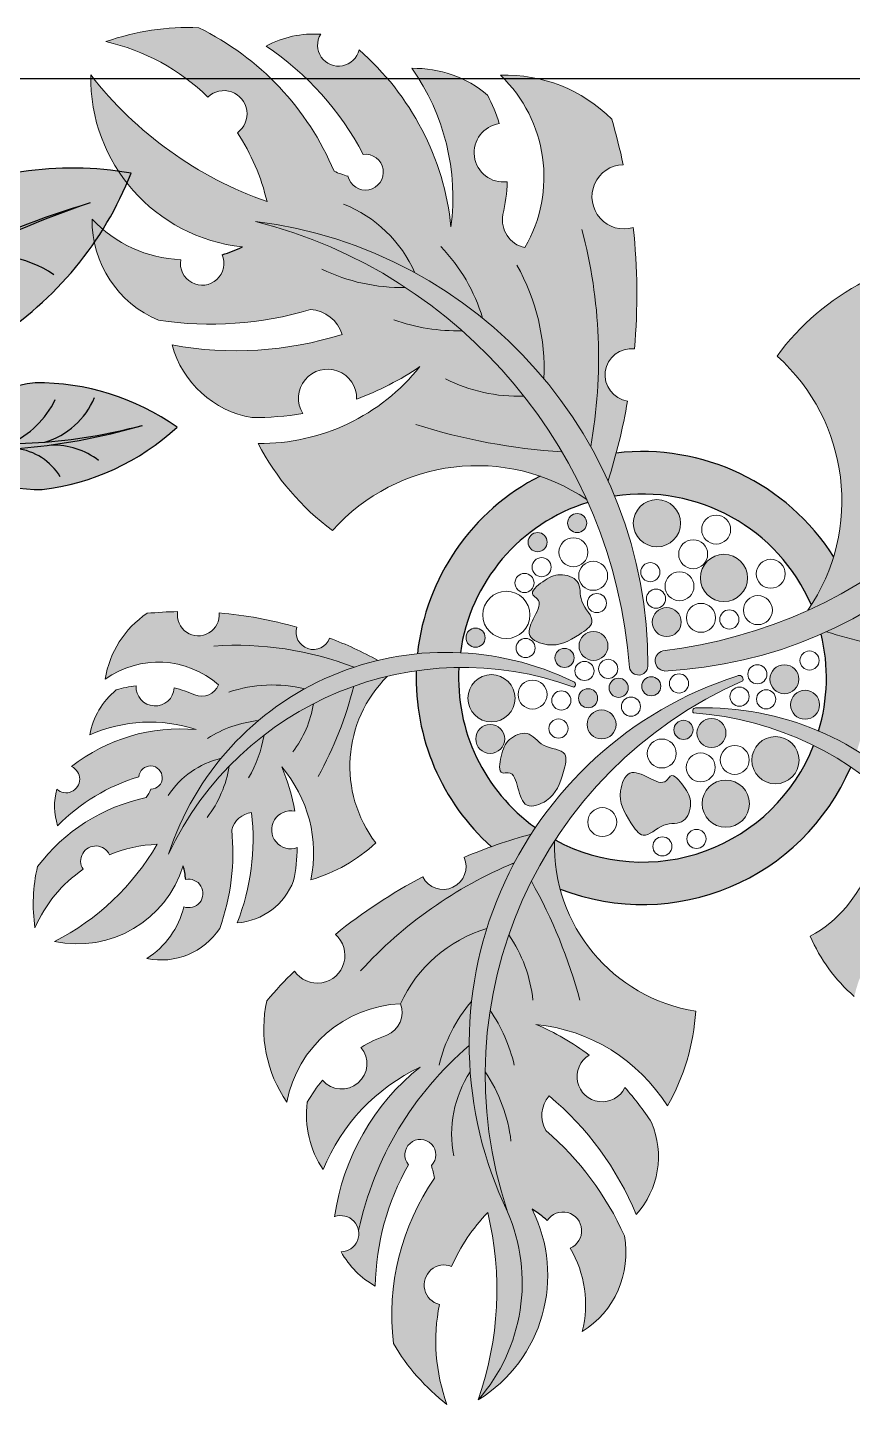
# Model space of a CAD drawing. Header units: inches. Extents: x 9636 to 21597, y -10243 to 557.
# Drawn here: x 14496.72 to 14515.52, y -8250.66 to -8219.3 of the extents above; entities that cross this region are included whole.
import ezdxf

# ---------------------------------------------------------------- set-up
doc = ezdxf.new("R2010")
doc.units = ezdxf.units.IN
doc.header["$MEASUREMENT"] = 0
doc.layers.add('estofado', color=7, linetype='Continuous', lineweight=25)
doc.layers.add('MESA', color=7, linetype='Continuous')

# ---------------------------------------------------------------- blocks, each defined once
blk = doc.blocks.new('FF')
at = {"layer": 'estofado', "ltscale": 0.1, "true_color": 0x939598}
h = blk.add_hatch(color=252, dxfattribs=at)
h.set_gradient(color1=(108, 164, 86), color2=(102, 154, 81), one_color=1, tint=0.46, name='CYLINDER')
h.paths.add_polyline_path([(14509.947, -8229.627, 0.033062), (14510.39, -8227.81, -0.981895), (14510.546, -8226.617, 0.048855), (14510.52, -8223.857, -1.138233), (14510.291, -8222.423, 0.018864), (14510.029, -8221.387, 0.208979), (14507.496, -8220.387, -0.346636), (14508.051, -8224.313, -0.42625), (14507.558, -8223.528, 0.04537), (14507.648, -8222.812, -0.994855), (14507.469, -8221.488, 0.044381), (14507.199, -8220.836, 0.18118), (14505.477, -8220.228, -0.18833), (14506.367, -8223.84, 0.191426), (14504.271, -8219.809, -1.174476), (14503.398, -8219.452, 0.140528), (14502.152, -8219.721, -0.125367), (14504.367, -8222.188, -2.245001), (14504.019, -8222.686, -0.031976), (14503.701, -8222.573, 0.181425), (14500.618, -8219.304, 0.094503), (14498.502, -8219.62, -0.138196), (14500.828, -8220.883, -1.074478), (14501.498, -8221.694, -0.088291), (14502.174, -8223.264, -0.144087), (14498.158, -8220.379, 0.388768), (14501.612, -8224.297, -0.041945), (14501.152, -8224.473, -1.340573), (14500.207, -8224.587, -0.196063), (14498.186, -8223.662, 0.307628), (14499.704, -8225.965, 0.111291), (14503.164, -8225.724, -0.314907), (14503.883, -8226.291, -0.122145), (14500.011, -8226.53, 0.291545), (14501.829, -8228.185, 0.043027), (14502.988, -8228.091, -1.339402), (14504.217, -8227.762, 0.060072), (14505.658, -8227.021, -0.231117), (14501.972, -8228.773, 0.11449), (14503.668, -8230.754, -0.376746), (14509.459, -8230.05, 0.228124), (14501.912, -8223.715, -0.2613)])
h = blk.add_hatch(color=252, dxfattribs=at)
h.set_gradient(color1=(108, 164, 86), color2=(79, 120, 63), one_color=1, tint=0.36, name='CYLINDER')
h.paths.add_polyline_path([(14518.828, -8226.278, -0.314907), (14518.261, -8226.997, -0.122145), (14518.022, -8223.125, 0.291545), (14516.367, -8224.943, 0.043027), (14516.461, -8226.102, -1.339402), (14516.789, -8227.331, 0.060072), (14517.531, -8228.772, -0.231117), (14515.778, -8225.086, 0.11449), (14513.798, -8226.782, -0.376746), (14514.502, -8232.573, 0.228124), (14520.837, -8225.026, -0.2613), (14514.925, -8233.06, 0.033062), (14516.742, -8233.504, -0.981895), (14517.934, -8233.66, 0.048855), (14520.695, -8233.634, -1.138233), (14522.129, -8233.405, 0.018864), (14523.164, -8233.143, 0.208979), (14524.165, -8230.609, -0.346636), (14520.239, -8231.164, -0.42625), (14521.024, -8230.672, 0.04537), (14521.74, -8230.762, -0.994855), (14523.064, -8230.582, 0.044381), (14523.716, -8230.313, 0.18118), (14524.324, -8228.591, -0.18833), (14520.711, -8229.481, 0.191426), (14524.742, -8227.385, -1.174476), (14525.1, -8226.512, 0.140528), (14524.83, -8225.266, -0.125367), (14522.363, -8227.48, -2.245001), (14521.866, -8227.133, -0.031976), (14521.979, -8226.815, 0.181425), (14525.248, -8223.731, 0.094503), (14524.931, -8221.616, -0.138196), (14523.669, -8223.941, -1.074478), (14522.858, -8224.612, -0.088291), (14521.288, -8225.288, -0.144087), (14524.173, -8221.272, 0.388768), (14520.255, -8224.726, -0.041945), (14520.079, -8224.266, -1.340573), (14519.964, -8223.321, -0.196063), (14520.89, -8221.3, 0.307628), (14518.587, -8222.817, 0.111291)])
h = blk.add_hatch(color=252, dxfattribs=at)
h.set_gradient(color1=(166, 115, 84), color2=(109, 75, 55), one_color=1, tint=0.32, name='INVCYLINDER')
h.paths.add_polyline_path([(14510.434, -8233.878, 0.872708), (14510.855, -8233.849, 0.378997), (14501.912, -8223.715, -0.322151)])
h = blk.add_hatch(color=252, dxfattribs=at)
h.set_gradient(color1=(166, 115, 84), color2=(109, 75, 55), one_color=1, tint=0.32, name='INVCYLINDER')
h.paths.add_polyline_path([(14520.837, -8225.026, -0.309503), (14511.194, -8233.497, 0.812635), (14511.223, -8233.956, 0.364481)])
h = blk.add_hatch(color=252, dxfattribs=at)
h.set_gradient(color1=(185, 193, 193), color2=(81, 92, 92), one_color=1, tint=0.34, name='CURVED')
h.paths.add_polyline_path([(14514.579, -8232.456, 0.06904), (14515.086, -8231.352, 0.288006), (14510.13, -8228.994, -0.011646), (14509.947, -8229.627, -0.009266), (14510.096, -8229.974, -0.341204)])
h = blk.add_hatch(color=252, dxfattribs=at)
h.set_gradient(color1=(185, 193, 193), color2=(81, 92, 92), one_color=1, tint=0.34, name='CURVED')
h.paths.add_polyline_path([(14509.488, -8230.114, 0.00155), (14509.459, -8230.05, 0.067559), (14508.396, -8229.517, 0.253608), (14505.602, -8233.563, -0.036817), (14506.58, -8233.539, -0.290631)])
h = blk.add_hatch(color=252, dxfattribs=at)
h.set_gradient(color1=(179, 165, 128), color2=(150, 134, 90), one_color=1, tint=0.47)
h.paths.add_polyline_path([(14510.534, -8230.477, -1), (14511.586, -8230.703, -1)])
h = blk.add_hatch(color=252, dxfattribs=at)
h.set_gradient(color1=(179, 165, 128), color2=(150, 134, 90), one_color=1, tint=0.47)
h.paths.add_polyline_path([(14509.028, -8230.54, 1), (14509.455, -8230.632, 1)])
h = blk.add_hatch(color=252, dxfattribs=at)
h.set_gradient(color1=(179, 165, 128), color2=(150, 134, 90), one_color=1, tint=0.47)
h.paths.add_polyline_path([(14508.128, -8230.975, 1), (14508.554, -8231.066, 1)])
h = blk.add_hatch(color=252, dxfattribs=at)
h.set_gradient(color1=(179, 165, 128), color2=(150, 134, 90), one_color=1, tint=0.47)
h.paths.add_polyline_path([(14512.061, -8231.723, 1), (14513.114, -8231.949, 1)])
h = blk.add_hatch(color=252, dxfattribs=at)
h.set_gradient(color1=(179, 165, 128), color2=(150, 134, 90), one_color=1, tint=0.47)
edge = h.paths.add_edge_path()
edge.add_spline(control_points=[(14508.271, -8232.713), (14508.192, -8232.871), (14508.034, -8233.19), (14508.717, -8233.461), (14509.157, -8233.22), (14509.743, -8232.823), (14509.254, -8232.412), (14509.359, -8231.874), (14508.818, -8231.707), (14508.508, -8231.869), (14508.118, -8232.182), (14508.452, -8232.356), (14508.349, -8232.559), (14508.271, -8232.713)], knot_values=[0, 0, 0, 0, 0.020201, 0.040881, 0.075874, 0.093984, 0.117931, 0.138882, 0.158108, 0.177537, 0.194687, 0.200618, 0.219249, 0.219249, 0.219249, 0.219249], degree=3, periodic=0)
h = blk.add_hatch(color=252, dxfattribs=at)
h.set_gradient(color1=(108, 164, 86), color2=(62, 94, 49), one_color=1, tint=0.28, name='CURVED')
h.paths.add_polyline_path([(14497.72, -8236.134, -1.174476), (14497.383, -8236.649, 0.140528), (14497.401, -8237.48, -0.125367), (14499.255, -8236.367, -2.245001), (14499.53, -8236.65, -0.031976), (14499.419, -8236.84, 0.181425), (14496.944, -8238.411, 0.094503), (14496.886, -8239.804, -0.138196), (14497.981, -8238.471, -1.074478), (14498.584, -8238.142, -0.088291), (14499.673, -8237.903, -0.144087), (14497.329, -8240.118, 0.388768), (14500.264, -8238.391, -0.041945), (14500.32, -8238.707, -1.340573), (14500.277, -8239.327, -0.196063), (14499.434, -8240.506, 0.307628), (14501.096, -8239.819, 0.111291), (14501.37, -8237.574, -0.314907), (14501.822, -8237.183, -0.122145), (14501.496, -8239.692, 0.291545), (14502.78, -8238.732, 0.043027), (14502.863, -8237.979, -1.339402), (14502.805, -8237.151, 0.060072), (14502.509, -8236.137, -0.231117), (14503.175, -8238.714, 0.11449), (14504.653, -8237.873, -0.376746), (14504.918, -8234.077, 0.228124), (14499.929, -8238.127, -0.2613), (14504.707, -8233.713, 0.033062), (14503.598, -8233.205, -0.981895), (14502.854, -8232.957, 0.048855), (14501.084, -8232.633, -1.138233), (14500.137, -8232.602, 0.018864), (14499.442, -8232.642, 0.208979), (14498.488, -8234.14, -0.346636), (14501.07, -8234.27, -0.42625), (14500.507, -8234.489, 0.04537), (14500.06, -8234.343, -0.994855), (14499.189, -8234.294, 0.044381), (14498.739, -8234.386, 0.18118), (14498.137, -8235.413, -0.18833), (14500.56, -8235.29, 0.191426)])
h = blk.add_hatch(color=252, dxfattribs=at)
h.set_gradient(color1=(179, 165, 128), color2=(150, 134, 90), one_color=1, tint=0.47)
h.paths.add_polyline_path([(14511.606, -8232.91, 1), (14510.96, -8232.772, 1)])
h = blk.add_hatch(color=252, dxfattribs=at)
h.set_gradient(color1=(179, 165, 128), color2=(150, 134, 90), one_color=1, tint=0.47)
h.paths.add_polyline_path([(14507.14, -8233.243, 1), (14506.713, -8233.151, 1)])
h = blk.add_hatch(color=252, dxfattribs=at)
h.set_gradient(color1=(179, 165, 128), color2=(150, 134, 90), one_color=1, tint=0.47)
h.paths.add_polyline_path([(14509.937, -8233.455, 1), (14509.291, -8233.316, 1)])
h = blk.add_hatch(color=252, dxfattribs=at)
h.set_gradient(color1=(185, 193, 193), color2=(81, 92, 92), one_color=1, tint=0.34, name='CURVED')
h.paths.add_polyline_path([(14514.925, -8233.06, -0.003321), (14514.801, -8233.115, -0.134103), (14514.745, -8235.323, -0.036923), (14515.617, -8235.772, 0.121396), (14515.827, -8233.312, -0.016535)])
h = blk.add_hatch(color=252, dxfattribs=at)
h.set_gradient(color1=(166, 115, 84), color2=(109, 75, 55), one_color=1, tint=0.32, name='INVCYLINDER')
h.paths.add_polyline_path([(14509.166, -8234.324, 0.529291), (14509.182, -8234.211, 0.456534), (14499.929, -8238.127, -0.387777)])
h = blk.add_hatch(color=252, dxfattribs=at)
h.set_gradient(color1=(179, 165, 128), color2=(150, 134, 90), one_color=1, tint=0.47)
h.paths.add_polyline_path([(14509.168, -8233.704, 1), (14508.741, -8233.612, 1)])
h = blk.add_hatch(color=252, dxfattribs=at)
h.set_gradient(color1=(179, 165, 128), color2=(150, 134, 90), one_color=1, tint=0.47)
h.paths.add_polyline_path([(14514.287, -8234.212, 1), (14513.641, -8234.074, 1)])
h = blk.add_hatch(color=252, dxfattribs=at)
h.set_gradient(color1=(185, 193, 193), color2=(81, 92, 92), one_color=1, tint=0.34, name='CURVED')
h.paths.add_polyline_path([(14506.546, -8233.877, 0.03292), (14505.575, -8233.952, 0.221446), (14507.287, -8237.958, -0.019377), (14508.19, -8237.673, -0.005069), (14508.289, -8237.524, -0.256969)])
h = blk.add_hatch(color=252, dxfattribs=at)
h.set_gradient(color1=(179, 165, 128), color2=(150, 134, 90), one_color=1, tint=0.47)
h.paths.add_polyline_path([(14507.815, -8234.69, 1), (14506.762, -8234.464, 1)])
h = blk.add_hatch(color=252, dxfattribs=at)
h.set_gradient(color1=(166, 115, 84), color2=(109, 75, 55), one_color=1, tint=0.32, name='INVCYLINDER')
h.paths.add_polyline_path([(14513.019, -8234.178, 0.726279), (14512.882, -8234.071, 0.000011), (14512.882, -8234.071, 0.454782), (14507.654, -8246.272, -0.387777)])
h = blk.add_hatch(color=252, dxfattribs=at)
h.set_gradient(color1=(179, 165, 128), color2=(150, 134, 90), one_color=1, tint=0.47)
h.paths.add_polyline_path([(14510.4, -8234.384, 1), (14509.974, -8234.293, 1)])
h = blk.add_hatch(color=252, dxfattribs=at)
h.set_gradient(color1=(179, 165, 128), color2=(150, 134, 90), one_color=1, tint=0.47)
h.paths.add_polyline_path([(14511.145, -8234.35, 1), (14510.718, -8234.259, 1)])
h = blk.add_hatch(color=252, dxfattribs=at)
h.set_gradient(color1=(179, 165, 128), color2=(150, 134, 90), one_color=1, tint=0.47)
h.paths.add_polyline_path([(14509.705, -8234.622, 1), (14509.278, -8234.531, 1)])
h = blk.add_hatch(color=252, dxfattribs=at)
h.set_gradient(color1=(179, 165, 128), color2=(150, 134, 90), one_color=1, tint=0.47)
h.paths.add_polyline_path([(14514.758, -8234.794, 1), (14514.113, -8234.656, 1)])
h = blk.add_hatch(color=252, dxfattribs=at)
h.set_gradient(color1=(166, 115, 84), color2=(109, 75, 55), one_color=1, tint=0.32, name='INVCYLINDER')
h.paths.add_polyline_path([(14518.758, -8242.165, 0.456534), (14511.925, -8234.799, 0.529291), (14511.893, -8234.909, -0.387777)])
h = blk.add_hatch(color=252, dxfattribs=at)
h.set_gradient(color1=(179, 165, 128), color2=(150, 134, 90), one_color=1, tint=0.47)
h.paths.add_polyline_path([(14510.121, -8235.243, 1), (14509.476, -8235.105, 1)])
h = blk.add_hatch(color=252, dxfattribs=at)
h.set_gradient(color1=(179, 165, 128), color2=(150, 134, 90), one_color=1, tint=0.47)
h.paths.add_polyline_path([(14511.877, -8235.343, 1), (14511.451, -8235.251, 1)])
h = blk.add_hatch(color=252, dxfattribs=at)
h.set_gradient(color1=(179, 165, 128), color2=(150, 134, 90), one_color=1, tint=0.47)
h.paths.add_polyline_path([(14512.625, -8235.437, 1), (14511.98, -8235.298, 1)])
h = blk.add_hatch(color=252, dxfattribs=at)
h.set_gradient(color1=(179, 165, 128), color2=(150, 134, 90), one_color=1, tint=0.47)
h.paths.add_polyline_path([(14507.583, -8235.573, 1), (14506.937, -8235.435, 1)])
h = blk.add_hatch(color=252, dxfattribs=at)
h.set_gradient(color1=(179, 165, 128), color2=(150, 134, 90), one_color=1, tint=0.47)
edge = h.paths.add_edge_path()
edge.add_spline(control_points=[(14507.893, -8236.619), (14507.939, -8236.789), (14508.031, -8237.133), (14508.723, -8236.884), (14508.893, -8236.412), (14509.07, -8235.727), (14508.431, -8235.742), (14508.154, -8235.27), (14507.638, -8235.502), (14507.513, -8235.829), (14507.428, -8236.322), (14507.793, -8236.231), (14507.85, -8236.452), (14507.893, -8236.619)], knot_values=[0, 0, 0, 0, 0.020201, 0.040881, 0.075874, 0.093984, 0.117931, 0.138882, 0.158108, 0.177537, 0.194687, 0.200618, 0.219249, 0.219249, 0.219249, 0.219249], degree=3, periodic=0)
h = blk.add_hatch(color=252, dxfattribs=at)
h.set_gradient(color1=(185, 193, 193), color2=(81, 92, 92), one_color=1, tint=0.34, name='CURVED')
h.paths.add_polyline_path([(14514.63, -8235.655, -0.449638), (14508.74, -8237.806, 0.000699), (14508.725, -8237.829, 0.072477), (14508.854, -8238.923, 0.40511), (14515.475, -8236.143, 0.032975)])
h = blk.add_hatch(color=252, dxfattribs=at)
h.set_gradient(color1=(179, 165, 128), color2=(150, 134, 90), one_color=1, tint=0.47)
h.paths.add_polyline_path([(14514.287, -8236.101, 1), (14513.235, -8235.875, 1)])
h = blk.add_hatch(color=252, dxfattribs=at)
h.set_gradient(color1=(179, 165, 128), color2=(150, 134, 90), one_color=1, tint=0.47)
edge = h.paths.add_edge_path()
edge.add_spline(control_points=[(14510.875, -8236.389), (14510.717, -8236.311), (14510.398, -8236.152), (14510.127, -8236.836), (14510.369, -8237.276), (14510.766, -8237.862), (14511.177, -8237.373), (14511.714, -8237.478), (14511.881, -8236.937), (14511.719, -8236.627), (14511.406, -8236.237), (14511.232, -8236.57), (14511.029, -8236.467), (14510.875, -8236.389)], knot_values=[0, 0, 0, 0, 0.020201, 0.040881, 0.075874, 0.093984, 0.117931, 0.138882, 0.158108, 0.177537, 0.194687, 0.200618, 0.219249, 0.219249, 0.219249, 0.219249], degree=3, periodic=0)
h = blk.add_hatch(color=252, dxfattribs=at)
h.set_gradient(color1=(108, 164, 86), color2=(154, 193, 138), one_color=1, tint=0.65, name='HEMISPHERICAL')
h.paths.add_polyline_path([(14519.299, -8238.18, -0.346636), (14521.707, -8239.12, 0.208979), (14521.452, -8237.362, 0.018864), (14520.834, -8237.041, -1.138233), (14519.958, -8236.681, 0.048855), (14518.21, -8236.25, -0.981895), (14517.43, -8236.171, 0.033062), (14516.21, -8236.18, -0.2613), (14518.758, -8242.165, 0.228124), (14515.869, -8236.426, -0.376746), (14514.554, -8239.996, 0.11449), (14515.557, -8241.369, -0.231117), (14517.221, -8239.292, 0.060072), (14516.535, -8240.096, -1.339402), (14516.143, -8240.826, 0.043027), (14515.909, -8241.548, 0.291545), (14516.687, -8242.95, -0.122145), (14517.419, -8240.528, -0.314907), (14517.671, -8241.07, 0.111291), (14517, -8243.23, 0.307628), (14518.234, -8244.538, -0.196063), (14517.949, -8243.117, -1.340573), (14518.163, -8242.534, -0.041945), (14518.344, -8242.268, 0.388768), (14520.313, -8245.048, -0.144087), (14519.084, -8242.066, -0.088291), (14519.979, -8242.73, -1.074478), (14520.393, -8243.278, -0.138196), (14520.846, -8244.943, 0.094503), (14521.364, -8243.648, 0.181425), (14519.751, -8241.201, -0.031976), (14519.727, -8240.982, -2.245001), (14520.095, -8240.836, -0.125367), (14521.329, -8242.611, 0.140528), (14521.686, -8241.861, -1.174476), (14521.59, -8241.253, 0.191426), (14519.346, -8239.319, -0.18833), (14521.506, -8240.425, 0.18118), (14521.378, -8239.241, 0.044381), (14521.005, -8238.972, -0.994855), (14520.191, -8238.66, 0.04537), (14519.723, -8238.61, -0.42625)])
h = blk.add_hatch(color=252, dxfattribs=at)
h.set_gradient(color1=(179, 165, 128), color2=(150, 134, 90), one_color=1, tint=0.47)
h.paths.add_polyline_path([(14513.155, -8237.091, 1), (14512.103, -8236.865, 1)])
h = blk.add_hatch(color=252, dxfattribs=at)
h.set_gradient(color1=(108, 164, 86), color2=(128, 178, 108), one_color=1, tint=0.56, name='CYLINDER')
h.paths.add_polyline_path([(14507.807, -8238.326, -0.021499), (14508.19, -8237.673, 0.033062), (14506.663, -8238.201, -0.981895), (14505.724, -8238.645, 0.048855), (14503.732, -8239.955, -1.138233), (14502.798, -8240.792, 0.018864), (14502.168, -8241.466, 0.208979), (14502.626, -8243.773, -0.346636), (14505.217, -8241.535, -0.218356), (14507.182, -8239.824, -0.045186), (14507.791, -8238.357, -0.00127), (14507.77, -8238.342, -0.001036)])
h = blk.add_hatch(color=252, dxfattribs=at)
h.set_gradient(color1=(108, 164, 86), color2=(128, 178, 108), one_color=1, tint=0.56, name='CYLINDER')
h.paths.add_polyline_path([(14511.299, -8243.863, 0.11449), (14511.944, -8241.706, -0.376746), (14508.725, -8237.829, 0.228124), (14507.654, -8246.272, -0.289779), (14506.986, -8250.558, 0.388768), (14508.216, -8246.218, -0.041945), (14508.56, -8246.469, -1.340573), (14509.084, -8247.102, -0.196063), (14509.357, -8249.003, 0.307628), (14510.32, -8246.824, 0.111291), (14508.527, -8244.424, -0.314907), (14508.603, -8243.636, -0.122145), (14510.587, -8246.336, 0.291545), (14510.938, -8244.242, 0.043027), (14510.328, -8243.445, -1.339402), (14509.515, -8242.706, 0.060072), (14508.303, -8242.006, -0.231117)])
h = blk.add_hatch(color=252, dxfattribs=at)
h.set_gradient(color1=(108, 164, 86), color2=(128, 178, 108), one_color=1, tint=0.56, name='CYLINDER')
h.paths.add_polyline_path([(14504.877, -8242.259, 0.04537), (14504.316, -8242.529, -0.994855), (14503.438, -8243.278, 0.044381), (14503.09, -8243.779, 0.18118), (14503.454, -8245.314, -0.18833), (14505.662, -8242.978, 0.191426), (14503.715, -8246.385, -0.461932), (14504.259, -8246.699, -0.164855), (14506.781, -8242.49, -0.076989), (14507.182, -8239.824, 0.218356), (14505.217, -8241.535, -0.42625)])
h = blk.add_hatch(color=252, dxfattribs=at)
h.set_gradient(color1=(108, 164, 86), color2=(128, 178, 108), one_color=1, tint=0.56, name='CYLINDER')
h.paths.add_polyline_path([(14505.055, -8249.275, 0.094503), (14506.274, -8250.663, -0.138196), (14506.104, -8248.384, -1.074478), (14506.379, -8247.517, -0.088291), (14507.204, -8246.293, -0.144087), (14506.986, -8250.558, 0.289779), (14507.654, -8246.272, -0.111568), (14506.781, -8242.49, 0.164855), (14504.259, -8246.699, -0.461932), (14503.863, -8247.186, 0.140528), (14504.641, -8247.965, -0.125367), (14505.397, -8245.203, -2.245001), (14505.921, -8245.223, -0.031976), (14505.988, -8245.507, 0.181425)])
at = {"layer": 'MESA', "ltscale": 0.8}
h = blk.add_hatch(color=85, dxfattribs=at)
h.dxf.hatch_style = 1
h.set_gradient(color1=(103, 159, 96), color2=(179, 207, 175), one_color=1, tint=0.75, name='INVCURVED')
h.paths.add_polyline_path([(14495.935, -8226.416, -0.199512), (14492.089, -8226.676, -0.09675), (14498.146, -8223.294, 0.086654), (14492.008, -8226.345, -0.192489), (14494.198, -8223.326, -0.158608), (14499.077, -8222.616, -0.158608)])
h = blk.add_hatch(color=85, dxfattribs=at)
h.dxf.hatch_style = 1
h.set_gradient(color1=(103, 159, 96), color2=(52, 80, 48), one_color=1, tint=0.25)
h.paths.add_polyline_path([(14498.146, -8223.294, 0.09675), (14492.089, -8226.676, -0.007527), (14491.946, -8226.625, -0.014292), (14492.008, -8226.345, -0.086654)])
h = blk.add_hatch(color=85, dxfattribs=at)
h.dxf.hatch_style = 1
h.set_gradient(color1=(103, 159, 96), color2=(179, 207, 175), one_color=1, tint=0.75, name='INVCURVED')
h.paths.add_polyline_path([(14496.888, -8227.392, 0.199512), (14494.574, -8228.685, 0.09675), (14499.333, -8228.361, -0.086654), (14494.652, -8228.906, 0.192489), (14497.047, -8229.824, 0.158608), (14500.123, -8228.402, 0.158608)])
h = blk.add_hatch(color=85, dxfattribs=at)
h.dxf.hatch_style = 1
h.set_gradient(color1=(103, 159, 96), color2=(52, 80, 48), one_color=1, tint=0.25)
h.paths.add_polyline_path([(14499.333, -8228.361, -0.09675), (14494.574, -8228.685, 0.007527), (14494.511, -8228.768, 0.014292), (14494.652, -8228.906, 0.086654)])
at = {"color": 252, "true_color": 0x939598}
blk.add_line((15113.189, -8220.47), (14456.189, -8220.47), dxfattribs=at)
at = {"layer": 'estofado', "color": 252, "lineweight": 5, "ltscale": 0.1, "true_color": 0x939598}
for centre, radius in [((14511.06, -8230.59), 0.538), ((14509.242, -8230.586), 0.218), ((14512.41, -8230.736), 0.33), ((14508.341, -8231.021), 0.218), ((14509.156, -8231.251), 0.33), ((14511.886, -8231.296), 0.33), ((14512.587, -8231.836), 0.538), ((14508.432, -8231.591), 0.218), ((14509.607, -8231.788), 0.33), ((14510.909, -8231.705), 0.218), ((14513.653, -8231.742), 0.33), ((14508.042, -8231.951), 0.218), ((14511.574, -8232.027), 0.33), ((14507.629, -8232.678), 0.538), ((14509.692, -8232.409), 0.218), ((14511.039, -8232.309), 0.218), ((14513.361, -8232.57), 0.33), ((14511.283, -8232.841), 0.33), ((14512.064, -8232.745), 0.33), ((14512.71, -8232.782), 0.218), ((14506.927, -8233.197), 0.218), ((14508.067, -8233.433), 0.218), ((14509.614, -8233.386), 0.33), ((14508.954, -8233.658), 0.218), ((14514.538, -8233.717), 0.218), ((14509.408, -8233.955), 0.218), ((14509.95, -8233.908), 0.218), ((14513.349, -8234.031), 0.218), ((14513.964, -8234.143), 0.33), ((14507.289, -8234.577), 0.538), ((14508.225, -8234.493), 0.33), ((14510.187, -8234.338), 0.218), ((14510.931, -8234.304), 0.218), ((14511.563, -8234.24), 0.218), ((14508.881, -8234.627), 0.218), ((14509.491, -8234.577), 0.218), ((14512.942, -8234.54), 0.218), ((14513.548, -8234.601), 0.218), ((14514.435, -8234.725), 0.33), ((14510.468, -8234.768), 0.218), ((14508.816, -8235.267), 0.218), ((14509.799, -8235.174), 0.33), ((14511.664, -8235.297), 0.218), ((14512.303, -8235.368), 0.33), ((14507.26, -8235.504), 0.33), ((14511.17, -8235.835), 0.33), ((14512.833, -8235.982), 0.33), ((14513.761, -8235.988), 0.538), ((14512.057, -8236.152), 0.33), ((14512.629, -8236.978), 0.538), ((14509.815, -8237.397), 0.33), ((14511.961, -8237.781), 0.218), ((14511.184, -8237.951), 0.218)]:
    blk.add_circle(centre, radius, dxfattribs=at)
for centre, radius, start, end in [((14500.39, -8225.008), 5.709, 87.7165, 109.3109), ((14497.802, -8225.048), 6.397, 22.7571, 63.8893), ((14497.425, -8224.378), 4.878, 45.771, 77.2439), ((14503.245, -8221.759), 2.312, 86.2017, 118.1987), ((14498.417, -8225.302), 6.715, 27.6215, 56.2045), ((14503.805, -8219.701), 0.478, 148.5589, 346.9089), ((14500.247, -8224.462), 6.151, 5.802, 49.1492), ((14505.527, -8222.83), 2.602, 50.0111, 91.089), ((14501.296, -8223.173), 5.114, 352.5034, 35.1659), ((14502.024, -8220.452), 3.867, 178.9144, 263.8924), ((14505.068, -8214.998), 8.758, 217.908, 250.7046), ((14507.618, -8223.785), 3.401, 44.8387, 92.0536), ((14505.282, -8222.702), 3.203, 329.8076, 46.2802), ((14501.192, -8221.264), 0.528, 305.4631, 133.6877), ((14503.669, -8222.676), 3.981, 17.3768, 27.5414), ((14507.562, -8222.149), 0.668, 98.0066, 277.4156), ((14496.441, -8225.372), 14.161, 12.0192, 16.3421), ((14497.425, -8224.378), 4.878, 13.1974, 33.3798), ((14504.417, -8222.593), 0.408, 193.0968, 97.0575), ((14510.312, -8223.155), 0.732, 91.6823, 286.478), ((14504.737, -8220.144), 2.641, 246.9144, 254.2403), ((14503.669, -8222.676), 3.981, 347.1712, 358.0454), ((14502.805, -8226.108), 3.001, 24.0369, 68.2831), ((14500.332, -8221.647), 2.943, 223.2008, 267.5723), ((14500.64, -8223.697), 2.453, 179.1783, 247.5757), ((14508.181, -8223.684), 0.642, 168.9111, 258.2592), ((14498.302, -8226.825), 11.429, 349.8214, 14.85), ((14496.441, -8225.372), 14.161, 354.9534, 6.1411), ((14503.263, -8227.058), 3.99, 16.5863, 43.9204), ((14500.697, -8224.671), 0.497, 170.325, 23.4407), ((14503.671, -8227.079), 4.818, 357.3902, 29.4495), ((14505.234, -8221.118), 4.102, 243.8381, 271.3125), ((14518.442, -8230.202), 5.768, 117.5038, 143.6292), ((14500.898, -8218.168), 7.888, 261.2888, 286.6902), ((14503.118, -8226.522), 0.8, 16.7747, 86.693), ((14506.502, -8221.956), 4.251, 250.2095, 271.6077), ((14501.466, -8218.603), 8.059, 259.6013, 287.457), ((14502.218, -8225.931), 2.287, 195.1879, 260.2031), ((14510.479, -8227.215), 0.601, 83.5666, 261.473), ((14510.852, -8230.078), 4.421, 325.6423, 48.2171), ((14502.021, -8224.124), 4.65, 269.4019, 321.456), ((14503.554, -8227.744), 0.663, 358.4447, 211.4644), ((14501.864, -8221.416), 6.769, 290.3446, 304.0955), ((14507.92, -8223.943), 3.756, 243.4398, 271.7039), ((14496.441, -8225.372), 14.161, 342.5117, 350.0862), ((14501.864, -8221.416), 6.769, 269.7095, 279.5645), ((14509.716, -8215.34), 13.647, 252.3042, 266.5573), ((14507.088, -8226.11), 5.768, 207.5038, 233.6292), ((14506.964, -8233.7), 4.421, 55.6423, 138.2171), ((14500.313, -8241.835), 9.234, 91.0942, 95.417), ((14500.608, -8232.679), 0.477, 170.7573, 5.553), ((14500.679, -8234.482), 2.218, 123.9137, 171.1286), ((14500.313, -8241.835), 9.234, 74.0283, 85.2161), ((14503.229, -8233.074), 0.392, 162.6416, 340.548), ((14500.313, -8241.835), 9.234, 61.5867, 69.1612), ((14519.18, -8219.554), 14.161, 252.5117, 260.0862), ((14501.474, -8240.823), 7.453, 68.8964, 93.925), ((14499.697, -8235.844), 2.089, 48.8826, 125.3552), ((14506.946, -8236.126), 2.883, 134.7173, 217.2921), ((14499.809, -8235.703), 1.697, 129.0861, 170.1639), ((14499.481, -8236.873), 2.596, 96.4517, 106.6163), ((14499.625, -8234.316), 0.436, 177.0816, 356.4905), ((14499.481, -8236.873), 2.596, 66.2462, 77.1204), ((14500.684, -8234.109), 0.419, 247.9861, 337.3341), ((14502.3, -8237.416), 3.142, 76.4651, 108.5245), ((14495.531, -8232.095), 8.899, 331.3792, 345.6323), ((14500.817, -8234.308), 2.449, 322.5147, 350.7789), ((14502.237, -8237.675), 2.602, 95.6612, 122.9954), ((14500.202, -8239.285), 4.011, 84.877, 128.2242), ((14499.506, -8238.454), 3.335, 71.5784, 114.2408), ((14499.37, -8234.971), 2.772, 329.2845, 350.6827), ((14501.572, -8237.851), 1.957, 103.1118, 147.3581), ((14497.593, -8236.419), 0.312, 227.6339, 65.9838), ((14500.513, -8240.561), 4.379, 106.6965, 135.2795), ((14499.52, -8236.385), 0.266, 272.1717, 176.1325), ((14498.677, -8235.679), 2.675, 322.9131, 350.3874), ((14498.451, -8237.874), 4.414, 9.4195, 23.1705), ((14500.204, -8238.108), 3.032, 348.4768, 40.531), ((14498.841, -8237.032), 1.508, 165.2766, 197.2737), ((14497.991, -8235.877), 1.722, 325.9894, 333.3153), ((14513.178, -8237.462), 2.883, 298.4995, 21.0743), ((14500.274, -8240.923), 4.171, 101.8321, 142.9643), ((14501.875, -8237.702), 0.522, 95.8497, 165.768), ((14496.601, -8237.781), 5.255, 338.6763, 6.532), ((14502.712, -8237.574), 0.432, 77.5197, 290.5393), ((14496.252, -8238.09), 5.144, 340.3638, 5.7652), ((14494.737, -8235.029), 5.711, 296.983, 329.7796), ((14499.799, -8241.082), 3.181, 92.2724, 112.4548), ((14502.102, -8235.109), 3.761, 286.5788, 312.7042), ((14511.415, -8249.471), 12.231, 105.2876, 112.8622), ((14512.542, -8237.934), 3.818, 178.4183, 260.9931), ((14498.271, -8238.285), 0.344, 24.5381, 212.7627), ((14498.451, -8237.874), 4.414, 348.7845, 358.6395), ((14506.19, -8238.414), 0.519, 206.3426, 24.249), ((14500.569, -8239.261), 3.723, 166.7915, 188.3858), ((14499.799, -8241.082), 3.181, 124.846, 156.3189), ((14497.853, -8237.652), 2.521, 257.9894, 342.9673), ((14511.6, -8247.439), 9.871, 112.5974, 137.626), ((14500.391, -8239.023), 0.324, 249.3999, 102.5156), ((14501.385, -8238.205), 1.492, 274.2629, 339.2781), ((14511.415, -8249.471), 12.231, 117.7293, 128.9171), ((14497.923, -8244.521), 11.787, 15.0801, 29.3333), ((14498.41, -8238.883), 1.919, 302.2758, 346.6473), ((14499.76, -8238.939), 1.6, 258.2533, 326.6507), ((14503.319, -8240.434), 0.632, 214.4583, 49.254), ((14508.066, -8242.822), 3.125, 106.4143, 155.6845), ((14505.01, -8241.803), 3.244, 6.2157, 34.4798), ((14518.014, -8238.521), 3.761, 203.0874, 229.2128), ((14511.415, -8249.471), 12.231, 134.7952, 139.118), ((14505.037, -8242.096), 2.937, 167.6147, 214.8296), ((14505.342, -8244.299), 2.767, 92.5836, 169.0562), ((14504.7, -8241.734), 0.555, 291.6871, 21.0351), ((14509.45, -8243.727), 3.446, 139.3622, 166.6964), ((14504.23, -8243.761), 3.672, 12.9854, 34.3837), ((14506.007, -8247.382), 5.846, 53.1205, 66.8714), ((14507.899, -8246.002), 4.016, 32.1778, 84.232), ((14506.973, -8241.393), 4.982, 330.2798, 356.4052), ((14506.078, -8245.482), 3.438, 109.9472, 120.8214), ((14503.875, -8242.901), 0.577, 220.7826, 40.1915), ((14511.729, -8248.315), 7.643, 130.3437, 167.7889), ((14509.812, -8243.196), 0.573, 121.2207, 334.2403), ((14507.548, -8246.973), 4.417, 115.2794, 157.9418), ((14508.975, -8247.132), 5.313, 128.5779, 171.9251), ((14508.974, -8244.504), 2.592, 146.8128, 191.0591), ((14504.214, -8245.074), 3.543, 6.6141, 34.0884), ((14506.078, -8245.482), 3.438, 140.1527, 150.3173), ((14506.007, -8247.382), 5.846, 32.4855, 42.3405), ((14505.32, -8244.061), 2.248, 172.7871, 213.8649), ((14509.128, -8244.084), 0.691, 139.5507, 209.469), ((14504.15, -8248.986), 6.961, 22.3773, 50.2329), ((14504.099, -8249.602), 6.813, 24.0647, 49.4662), ((14509.119, -8245.014), 1.976, 317.9639, 22.9791), ((14505.668, -8244.978), 0.352, 315.8727, 219.8334), ((14510.44, -8248.068), 5.8, 150.3975, 178.9804), ((14503.739, -8245.891), 2.281, 9.6904, 17.0163), ((14510.543, -8248.633), 5.525, 145.5331, 186.6653), ((14503.854, -8246.774), 0.413, 271.3349, 109.6848), ((14510.233, -8249.221), 4.213, 135.9734, 156.1558), ((14505.232, -8247.717), 3.34, 301.6904, 26.6683), ((14503.933, -8247.888), 4.057, 318.828, 23.4698), ((14499.847, -8248.056), 7.565, 340.684, 13.4806), ((14508.916, -8246.708), 0.429, 293.1009, 146.2166), ((14508.236, -8247.205), 2.119, 301.9543, 10.3517), ((14505.61, -8246.219), 1.997, 208.9776, 240.9746), ((14506.891, -8248.387), 2.542, 345.9768, 30.3482), ((14506.21, -8247.941), 0.456, 68.2391, 256.4636), ((14510.233, -8249.221), 4.213, 168.5469, 200.0199), ((14509.304, -8246.773), 4.931, 210.4925, 232.0868)]:
    blk.add_arc(centre, radius, start, end, dxfattribs=at)
at = {"layer": 'estofado', "color": 252, "lineweight": 20, "ltscale": 0.1, "true_color": 0x939598}
for centre, radius, start, end in [((14499.104, -8234.723), 11.361, 4.2666, 75.6922), ((14500.659, -8233.834), 10.196, 359.9149, 82.9411), ((14509.828, -8222.218), 11.361, 276.9024, 345.6922), ((14510.718, -8223.773), 10.196, 272.8378, 352.9411), ((14506.253, -8240.18), 6.649, 64.1953, 162.0161), ((14511.256, -8233.723), 0.235, 105.4493, 261.8434), ((14510.642, -8233.835), 0.213, 191.7811, 356.227), ((14506.63, -8241.285), 7.409, 69.9864, 154.7671), ((14515.588, -8242.451), 8.806, 107.8963, 205.7171), ((14512.933, -8234.147), 0.0916, 339.9648, 123.9279), ((14516.961, -8243.164), 9.813, 113.6874, 198.4681), ((14509.135, -8234.262), 0.0691, 296.2638, 80.2269), ((14511.946, -8234.865), 0.0691, 75.5647, 219.5278), ((14512.149, -8241.444), 6.649, 353.7755, 91.5963), ((14511.351, -8242.298), 7.409, 1.0245, 85.8052)]:
    blk.add_arc(centre, radius, start, end, dxfattribs=at)
at = {"layer": 'estofado', "color": 252, "ltscale": 0.1, "true_color": 0x939598}
for centre, radius, start, end in [((14500.332, -8221.647), 2.943, 286.1934, 295.8007), ((14510.731, -8234.117), 5.159, 32.4206, 96.6874), ((14510.731, -8234.117), 5.159, 116.908, 173.8305), ((14510.731, -8234.117), 4.191, 23.3512, 98.7106), ((14510.731, -8234.117), 4.191, 107.2476, 172.0695), ((14510.731, -8234.117), 4.191, 343.2777, 13.8296), ((14510.731, -8234.117), 5.159, 178.167, 228.1126), ((14510.731, -8234.117), 4.191, 176.7158, 234.3615), ((14510.731, -8234.117), 4.191, 241.6443, 338.4862), ((14510.731, -8234.117), 5.159, 248.6634, 336.8767), ((14498.41, -8238.883), 1.919, 5.2683, 14.8757), ((14510.731, -8234.117), 5.159, 234.9674, 235.2585), ((14506.891, -8248.387), 2.542, 48.9693, 58.5767)]:
    blk.add_arc(centre, radius, start, end, dxfattribs=at)
at = {"layer": 'estofado', "color": 252, "lineweight": 5, "ltscale": 0.1, "true_color": 0x939598}
for points in [[(14508.271, -8232.713), (14508.164, -8233.144), (14508.565, -8233.357), (14509.296, -8233.121), (14509.579, -8232.842), (14509.351, -8232.368), (14509.245, -8231.921), (14508.854, -8231.762), (14508.458, -8231.922), (14508.234, -8232.224), (14508.333, -8232.309), (14508.271, -8232.713)], [(14507.893, -8236.619), (14508.099, -8237.012), (14508.54, -8236.907), (14508.932, -8236.246), (14508.959, -8235.85), (14508.475, -8235.645), (14508.1, -8235.38), (14507.701, -8235.52), (14507.51, -8235.902), (14507.542, -8236.277), (14507.672, -8236.275), (14507.893, -8236.619)], [(14510.875, -8236.389), (14510.444, -8236.283), (14510.231, -8236.684), (14510.467, -8237.415), (14510.746, -8237.698), (14511.22, -8237.47), (14511.668, -8237.364), (14511.826, -8236.972), (14511.666, -8236.577), (14511.364, -8236.353), (14511.279, -8236.451), (14510.875, -8236.389)]]:
    blk.add_spline(points, degree=3, dxfattribs=at)
at = {"layer": 'MESA', "ltscale": 0.8}
for centre, radius, start, end in [((14497.728, -8230.468), 7.967, 80.2477, 116.2977), ((14491.668, -8219.688), 7.967, 302.3869, 338.4368), ((14503.812, -8242.394), 19.922, 106.5224, 126.3326), ((14503.773, -8240.491), 18.094, 108.1187, 130.2233), ((14495.867, -8227.092), 2.604, 56.1512, 106.341), ((14497.287, -8230.822), 3.454, 96.6448, 143.5021), ((14496.954, -8232.869), 5.477, 54.6381, 90.688), ((14495.442, -8226.851), 2.117, 294.296, 334.1865), ((14496.595, -8227.028), 1.791, 286.7339, 336.9237), ((14496.122, -8216.342), 12.44, 262.8516, 284.9561), ((14495.431, -8215.231), 13.697, 266.7423, 286.5525), ((14496.4, -8224.385), 5.477, 276.7772, 312.8271), ((14496.997, -8226.37), 3.454, 223.9631, 270.8205), ((14497.307, -8230.503), 1.691, 52.5353, 91.7436), ((14496.299, -8230.242), 1.363, 31.4702, 82.9674)]:
    blk.add_arc(centre, radius, start, end, dxfattribs=at)

msp = doc.modelspace()

# ---------------------------------------------------------------- block references
at = {"color": 18, "true_color": 0x000000}
msp.add_blockref('FF', (0, 0), dxfattribs=at)

doc.saveas('drawing.dxf')
